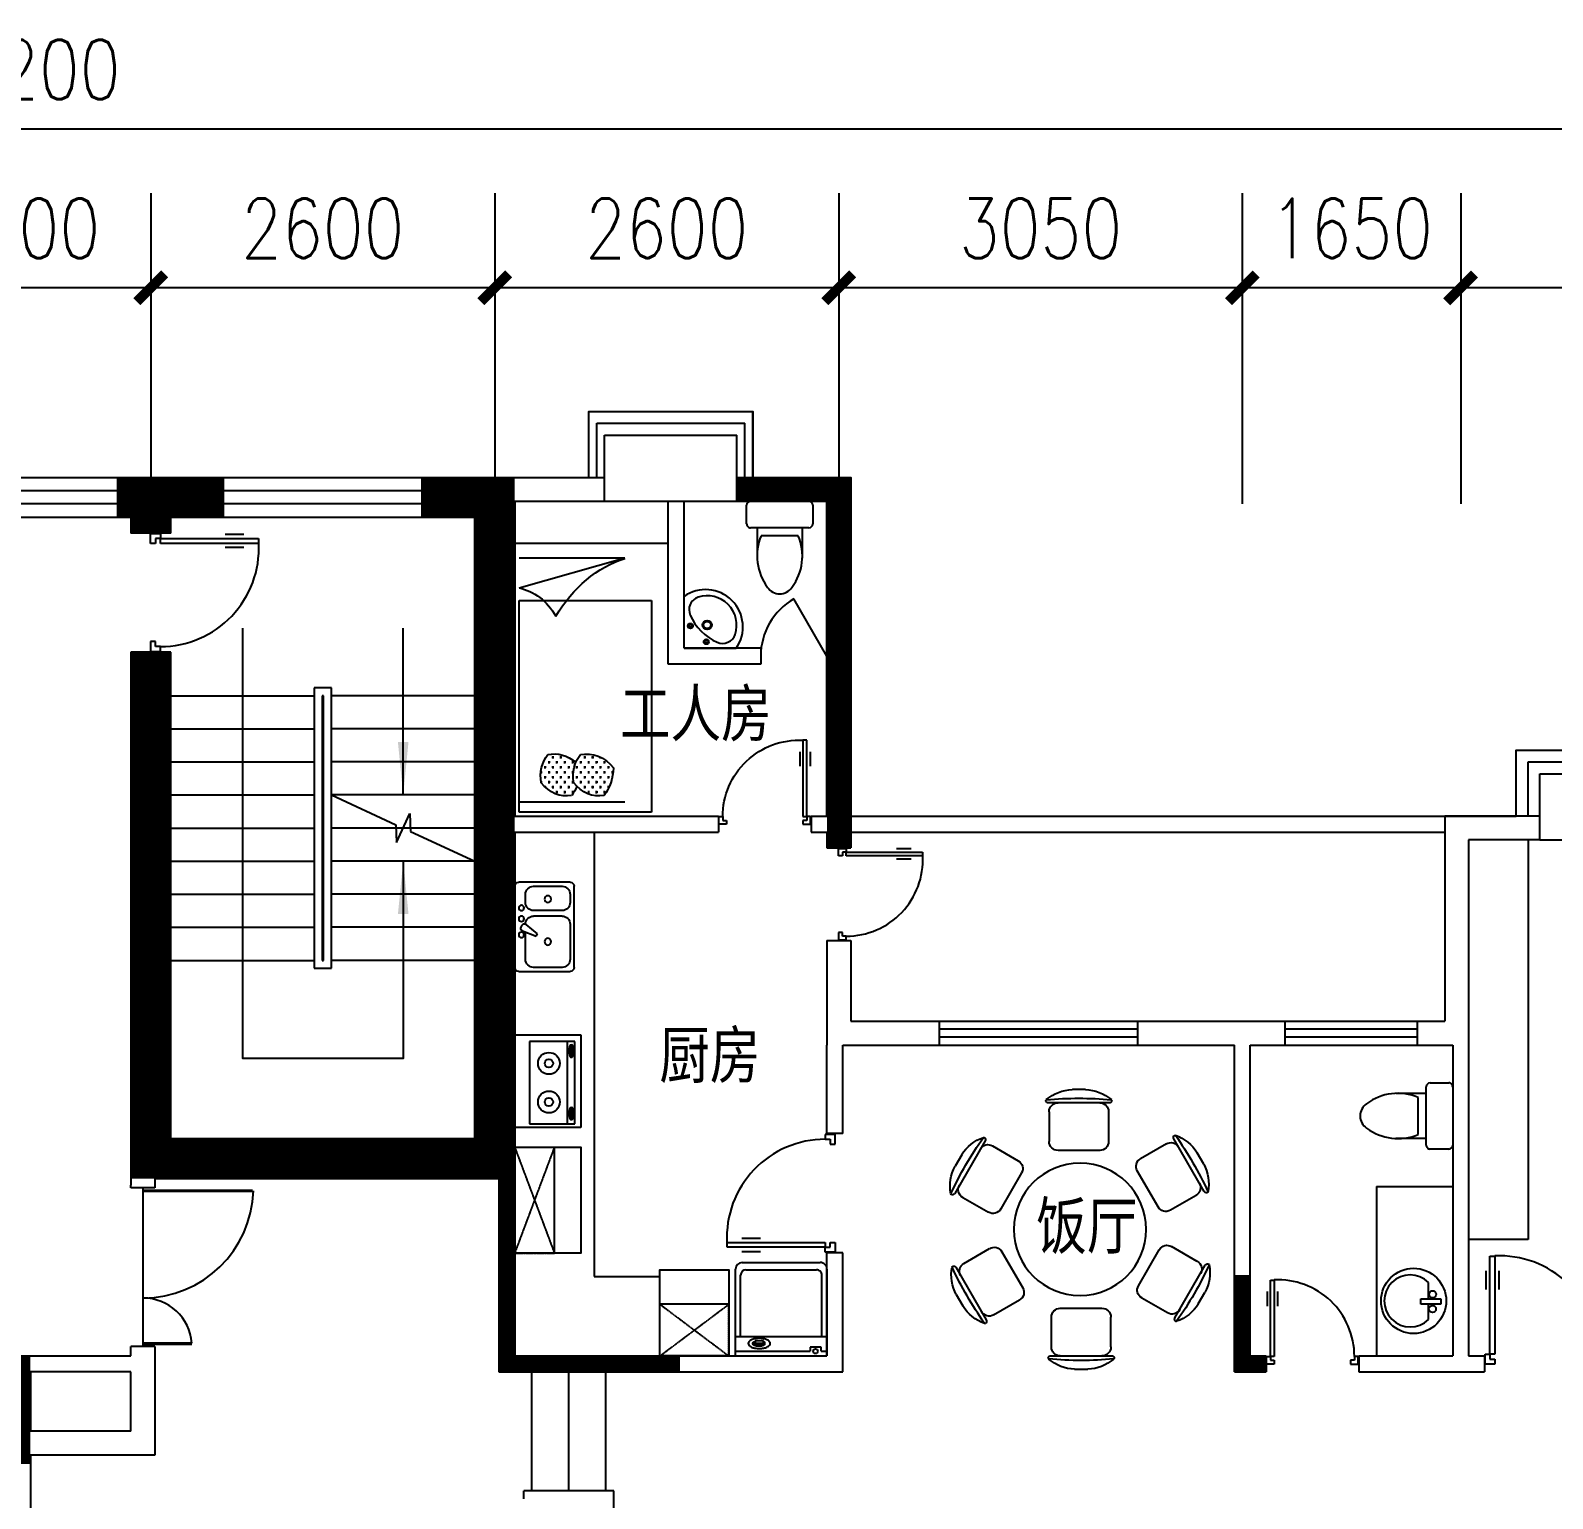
# Model space of a CAD drawing. Header units: millimetres. Extents: x 1287 to 39633, y 645 to 29501.
# Drawn here: x 19957 to 31462, y 17649 to 28747 of the extents above; entities that cross this region are included whole.
import ezdxf
from ezdxf.enums import TextEntityAlignment as Align

# ---------------------------------------------------------------- set-up
doc = ezdxf.new("R2010")
doc.units = ezdxf.units.MM
doc.linetypes.add('DASHED', pattern=[0.75, 0.5, -0.25])
doc.linetypes.add('HIDDEN', pattern=[0.375, 0.25, -0.125])
for name, color, linetype in [('AXIS', 3, 'Continuous'), ('J', 7, 'Continuous'), ('PUB_DIM', 3, 'Continuous'), ('STAIR', 2, 'Continuous'), ('TOILET', 7, 'Continuous'), ('TOTHER', 7, 'Continuous'), ('W', 2, 'Continuous'), ('WALL', 4, 'Continuous'), ('WC', 10, 'Continuous'), ('WINDOW', 5, 'Continuous'), ('WINDOW_TEXT', 7, 'Continuous'), ('ZHU', 1, 'Continuous'), ('轮廓线', 240, 'Continuous')]:
    doc.layers.add(name, color=color, linetype=linetype)
doc.styles.add('_XYF', font='simhei.ttf', dxfattribs={"width": 0.8})
doc.styles.add('DIM_FONT', font='SIMPLEX.shx', dxfattribs={"width": 0.8})
doc.styles.add('SIMPLEX', font='SIMPLEX.SHX')
doc.styles.get("Standard").update_dxf_attribs({"font": 'arial.ttf'})
doc.dimstyles.new('AXIS150', dxfattribs={"dimscale": 1.5, "dimtxt": 300, "dimasz": 1, "dimexe": 250, "dimexo": 300, "dimgap": 150, "dimtad": 1, "dimdec": 0, "dimzin": 0, "dimdsep": 46, "dimtxsty": 'DIM_FONT', "dimblk": '_DIMX', "dimcen": 0, "dimse1": 1, "dimse2": 1, "dimclrt": 7, "dimadec": 0, "dimazin": 0, "dimtfac": 1, "dimtdec": 0, "dimtix": 1, "dimtmove": 2, "dimatfit": 3, "dimldrblk": '_DIMX', "dimfxl": 1, "dimtolj": 1, "dimtzin": 0, "dimarcsym": 0})

# ---------------------------------------------------------------- blocks, each defined once
blk = doc.blocks.new('_DIMX')
at = {"const_width": 50}
blk.add_lwpolyline([(-70, -70), (70, 70)], dxfattribs=at)
blk = doc.blocks.new('*D98')
at = {"layer": 'AXIS', "color": 0, "lineweight": -2, "transparency": 16777216}
blk.add_line((30766, 26801), (29119, 26801), dxfattribs=at)
at = {"layer": 'DEFPOINTS', "color": 0, "transparency": 16777216}
for p in [(29117, 26801), (29117, 25167), (30767, 25167)]:
    blk.add_point(p, dxfattribs=at)
at = {"layer": 'AXIS', "color": 0, "lineweight": -2, "transparency": 16777216, "xscale": 1.5, "yscale": 1.5, "zscale": 1.5, "rotation": 180}
blk.add_blockref('_DIMX', (29117, 26801), dxfattribs=at)
at = {"layer": 'AXIS', "color": 0, "lineweight": -2, "transparency": 16777216, "xscale": 1.5, "yscale": 1.5, "zscale": 1.5}
blk.add_blockref('_DIMX', (30767, 26801), dxfattribs=at)
at = {"layer": 'AXIS', "color": 7, "transparency": 16777216, "insert": (29942, 27251), "char_height": 450, "attachment_point": 5, "style": 'DIM_FONT'}
blk.add_mtext('\\A1;1650', dxfattribs=at)
blk = doc.blocks.new('_WBLK')
for p, q in [((-0.5, 0.5), (0.5, 0.5)), ((0.5, 0.1667), (-0.5, 0.1667)), ((0.5, -0.1667), (-0.5, -0.1667)), ((-0.5, -0.5), (0.5, -0.5))]:
    blk.add_line(p, q)
at = {"layer": 'WINDOW_TEXT', "style": 'SIMPLEX', "flags": 9}
blk.add_attdef('A', text='', height=1, dxfattribs=at).set_placement((0, 1.5), align=Align.MIDDLE)
blk = doc.blocks.new('M_A23MCU')
for p, q in [((-0.454, 0.081), (-0.454, 0.905)), ((-0.454, 0.905), (-0.413, 0.905)), ((-0.413, 0.905), (-0.413, 0.081)), ((-0.489, 0.782), (-0.489, 0.624)), ((-0.378, 0.782), (-0.378, 0.624)), ((-0.495, -0.002), (-0.495, 0.081)), ((-0.495, 0.081), (-0.454, 0.081)), ((-0.413, 0.081), (-0.454, 0.081)), ((-0.454, 0.081), (-0.454, 0.039)), ((-0.454, 0.039), (-0.413, 0.039)), ((-0.413, 0.039), (-0.413, -0.002)), ((0.412, 0.039), (0.412, -0.002)), ((0.453, 0.039), (0.412, 0.039)), ((0.453, 0.081), (0.453, 0.039)), ((0.494, 0.081), (0.453, 0.081)), ((0.494, -0.002), (0.494, 0.081)), ((-0.413, -0.002), (-0.495, -0.002)), ((-0.495, -0.002), (-0.495, -0.002)), ((0.412, -0.002), (0.494, -0.002)), ((0.494, -0.002), (0.494, -0.002))]:
    blk.add_line(p, q)
blk.add_arc((-0.372, 0.082), 0.825, 359.9283, 92.866)
blk = doc.blocks.new('_ARROW')
blk.add_solid([(0, 0), (-1, 0.1), (-1, -0.1)])
blk = doc.blocks.new('*D86')
at = {"layer": 'AXIS', "color": 0, "lineweight": -2, "transparency": 16777216}
blk.add_line((35966, 28001), (3769, 28001), dxfattribs=at)
at = {"layer": 'DEFPOINTS', "color": 0, "transparency": 16777216}
for p in [(3767, 28001), (3767, 25167), (35967, 25167)]:
    blk.add_point(p, dxfattribs=at)
at = {"layer": 'AXIS', "color": 0, "lineweight": -2, "transparency": 16777216, "xscale": 1.5, "yscale": 1.5, "zscale": 1.5}
for p, rotation in [((3767, 28001), 180.0000000004242), ((35967, 28001), 4.242206586013708e-10)]:
    blk.add_blockref('_DIMX', p, dxfattribs=dict(at, rotation=rotation))
at = {"layer": 'AXIS', "color": 7, "transparency": 16777216, "insert": (19867, 28451), "char_height": 450, "attachment_point": 5, "style": 'DIM_FONT'}
blk.add_mtext('\\A1;32200', dxfattribs=at)
blk = doc.blocks.new('*D92')
at = {"layer": 'AXIS', "color": 0, "lineweight": -2, "transparency": 16777216}
blk.add_line((20866, 26801), (18869, 26801), dxfattribs=at)
at = {"layer": 'DEFPOINTS', "color": 0, "transparency": 16777216}
for p in [(18867, 26801), (18867, 25167), (20867, 25167)]:
    blk.add_point(p, dxfattribs=at)
at = {"layer": 'AXIS', "color": 0, "lineweight": -2, "transparency": 16777216, "xscale": 1.5, "yscale": 1.5, "zscale": 1.5, "rotation": 180}
blk.add_blockref('_DIMX', (18867, 26801), dxfattribs=at)
at = {"layer": 'AXIS', "color": 0, "lineweight": -2, "transparency": 16777216, "xscale": 1.5, "yscale": 1.5, "zscale": 1.5}
blk.add_blockref('_DIMX', (20867, 26801), dxfattribs=at)
at = {"layer": 'AXIS', "color": 7, "transparency": 16777216, "insert": (19867, 27251), "char_height": 450, "attachment_point": 5, "style": 'DIM_FONT'}
blk.add_mtext('\\A1;2000', dxfattribs=at)
blk = doc.blocks.new('*D93')
at = {"layer": 'AXIS', "color": 0, "lineweight": -2, "transparency": 16777216}
blk.add_line((23466, 26801), (20869, 26801), dxfattribs=at)
at = {"layer": 'DEFPOINTS', "color": 0, "transparency": 16777216}
for p in [(20867, 26801), (20867, 25167), (23467, 25167)]:
    blk.add_point(p, dxfattribs=at)
at = {"layer": 'AXIS', "color": 0, "lineweight": -2, "transparency": 16777216, "xscale": 1.5, "yscale": 1.5, "zscale": 1.5, "rotation": 180}
blk.add_blockref('_DIMX', (20867, 26801), dxfattribs=at)
at = {"layer": 'AXIS', "color": 0, "lineweight": -2, "transparency": 16777216, "xscale": 1.5, "yscale": 1.5, "zscale": 1.5}
blk.add_blockref('_DIMX', (23467, 26801), dxfattribs=at)
at = {"layer": 'AXIS', "color": 7, "transparency": 16777216, "insert": (22167, 27251), "char_height": 450, "attachment_point": 5, "style": 'DIM_FONT'}
blk.add_mtext('\\A1;2600', dxfattribs=at)
blk = doc.blocks.new('*D94')
at = {"layer": 'AXIS', "color": 0, "lineweight": -2, "transparency": 16777216}
blk.add_line((26066, 26801), (23469, 26801), dxfattribs=at)
at = {"layer": 'DEFPOINTS', "color": 0, "transparency": 16777216}
for p in [(23467, 26801), (23467, 25167), (26067, 25167)]:
    blk.add_point(p, dxfattribs=at)
at = {"layer": 'AXIS', "color": 0, "lineweight": -2, "transparency": 16777216, "xscale": 1.5, "yscale": 1.5, "zscale": 1.5, "rotation": 180}
blk.add_blockref('_DIMX', (23467, 26801), dxfattribs=at)
at = {"layer": 'AXIS', "color": 0, "lineweight": -2, "transparency": 16777216, "xscale": 1.5, "yscale": 1.5, "zscale": 1.5}
blk.add_blockref('_DIMX', (26067, 26801), dxfattribs=at)
at = {"layer": 'AXIS', "color": 7, "transparency": 16777216, "insert": (24767, 27251), "char_height": 450, "attachment_point": 5, "style": 'DIM_FONT'}
blk.add_mtext('\\A1;2600', dxfattribs=at)
blk = doc.blocks.new('*D95')
at = {"layer": 'AXIS', "color": 0, "lineweight": -2, "transparency": 16777216}
blk.add_line((29116, 26801), (26069, 26801), dxfattribs=at)
at = {"layer": 'DEFPOINTS', "color": 0, "transparency": 16777216}
for p in [(26067, 26801), (26067, 25167), (29117, 25167)]:
    blk.add_point(p, dxfattribs=at)
at = {"layer": 'AXIS', "color": 0, "lineweight": -2, "transparency": 16777216, "xscale": 1.5, "yscale": 1.5, "zscale": 1.5, "rotation": 180}
blk.add_blockref('_DIMX', (26067, 26801), dxfattribs=at)
at = {"layer": 'AXIS', "color": 0, "lineweight": -2, "transparency": 16777216, "xscale": 1.5, "yscale": 1.5, "zscale": 1.5}
blk.add_blockref('_DIMX', (29117, 26801), dxfattribs=at)
at = {"layer": 'AXIS', "color": 7, "transparency": 16777216, "insert": (27592, 27251), "char_height": 450, "attachment_point": 5, "style": 'DIM_FONT'}
blk.add_mtext('\\A1;3050', dxfattribs=at)
blk = doc.blocks.new('*D96')
at = {"layer": 'AXIS', "color": 0, "lineweight": -2, "transparency": 16777216}
blk.add_line((33466, 26801), (30769, 26801), dxfattribs=at)
at = {"layer": 'DEFPOINTS', "color": 0, "transparency": 16777216}
for p in [(30767, 26801), (30767, 25167), (33467, 25167)]:
    blk.add_point(p, dxfattribs=at)
at = {"layer": 'AXIS', "color": 0, "lineweight": -2, "transparency": 16777216, "xscale": 1.5, "yscale": 1.5, "zscale": 1.5, "rotation": 180}
blk.add_blockref('_DIMX', (30767, 26801), dxfattribs=at)
at = {"layer": 'AXIS', "color": 0, "lineweight": -2, "transparency": 16777216, "xscale": 1.5, "yscale": 1.5, "zscale": 1.5}
blk.add_blockref('_DIMX', (33467, 26801), dxfattribs=at)
at = {"layer": 'AXIS', "color": 7, "transparency": 16777216, "insert": (32117, 27251), "char_height": 450, "attachment_point": 5, "style": 'DIM_FONT'}
blk.add_mtext('\\A1;2700', dxfattribs=at)
blk = doc.blocks.new('M_C28YOJ')
for p, q in [((-41, 1056), (58, 1056)), ((-221, 956), (239, 956)), ((-216, 889), (-216, 664)), ((234, 889), (234, 664)), ((-939, 287), (-709, 685)), ((-935, 493), (-885, 579)), ((-653, 647), (-458, 534)), ((-149, 596), (166, 596)), ((661, 631), (467, 519)), ((717, 669), (947, 271)), ((894, 563), (944, 477)), ((-591, 169), (-433, 442)), ((442, 427), (599, 154)), ((-878, 257), (-683, 145)), ((886, 242), (692, 129)), ((-886, -242), (-692, -129)), ((-442, -427), (-599, -154)), ((591, -169), (433, -442)), ((878, -257), (683, -145)), ((-717, -669), (-947, -271)), ((939, -287), (709, -685)), ((-894, -563), (-944, -477)), ((-661, -631), (-467, -519)), ((653, -647), (458, -534)), ((935, -493), (885, -579)), ((-234, -889), (-234, -664)), ((149, -596), (-166, -596)), ((216, -889), (216, -664)), ((221, -956), (-239, -956)), ((41, -1056), (-58, -1056))]:
    blk.add_line(p, q)
blk.add_circle((0, 0), 500)
for centre, radius, start, end in [((-31, 741), 316, 91.7651, 130.7265), ((49, 741), 316, 49.2735, 88.2349), ((-230, 972), 10, 130.7265, 202.67), ((-221, 976), 20, 202.67, 270), ((9, -1722), 2713, 84.8023, 95.1977), ((-149, 889), 67.5, 90, 180), ((166, 889), 67.5, 0, 90), ((239, 976), 20, 270, 337.33), ((248, 972), 10, 337.33, 49.2735), ((1496, -853), 2713, 144.8023, 155.1977), ((-617, 413), 316, 109.2735, 148.2349), ((-718, 701), 10, 37.33, 109.2735), ((-726, 695), 20, 330, 37.33), ((735, 679), 20, 142.67, 210), ((727, 686), 10, 70.7265, 142.67), ((626, 397), 316, 31.7651, 70.7265), ((-1487, -869), 2713, 24.8023, 35.1977), ((-686, 588), 67.5, 60, 150), ((-149, 664), 67.5, 180, 270), ((166, 664), 67.5, 270, 0), ((695, 573), 67.5, 30, 120), ((-657, 344), 316, 151.7651, 190.7265), ((-491, 476), 67.5, 330, 60), ((500, 460), 67.5, 120, 210), ((666, 328), 316, 349.2735, 28.2349), ((-844, 316), 67.5, 150, 240), ((-957, 287), 10, 190.7265, 262.67), ((-956, 297), 20, 262.67, 330), ((853, 300), 67.5, 300, 30), ((965, 281), 20, 210, 277.33), ((966, 271), 10, 277.33, 349.2735), ((-649, 203), 67.5, 240, 330), ((658, 188), 67.5, 210, 300), ((-658, -188), 67.5, 30, 120), ((649, -203), 67.5, 60, 150), ((-666, -328), 316, 169.2735, 208.2349), ((-966, -271), 10, 97.33, 169.2735), ((1487, 869), 2713, 204.8023, 215.1977), ((-965, -281), 20, 30, 97.33), ((-853, -300), 67.5, 120, 210), ((-1496, 853), 2713, 324.8023, 335.1977), ((844, -316), 67.5, 330, 60), ((657, -344), 316, 331.7651, 10.7265), ((956, -297), 20, 82.67, 150), ((957, -287), 10, 10.7265, 82.67), ((-500, -460), 67.5, 300, 30), ((491, -476), 67.5, 150, 240), ((-626, -397), 316, 211.7651, 250.7265), ((-695, -573), 67.5, 210, 300), ((-735, -679), 20, 322.67, 30), ((-166, -664), 67.5, 90, 180), ((149, -664), 67.5, 0, 90), ((686, -588), 67.5, 240, 330), ((726, -695), 20, 150, 217.33), ((617, -413), 316, 289.2735, 328.2349), ((-727, -686), 10, 250.7265, 322.67), ((718, -701), 10, 217.33, 289.2735), ((-166, -889), 67.5, 180, 270), ((149, -889), 67.5, 270, 0), ((-248, -972), 10, 157.33, 229.2735), ((-239, -976), 20, 90, 157.33), ((-9, 1722), 2713, 264.8023, 275.1977), ((-49, -741), 316, 229.2735, 268.2349), ((31, -741), 316, 271.7651, 310.7265), ((221, -976), 20, 22.67, 90), ((230, -972), 10, 310.7265, 22.67)]:
    blk.add_arc(centre, radius, start, end)
at = {"width": 0.8, "flags": 9}
for tag in ['XSIZE', 'YSIZE']:
    blk.add_attdef(tag, (0, 0), '', height=0.5, dxfattribs=at)
blk = doc.blocks.new('M_E24TTP')
at = {"layer": 'TOILET', "color": 7}
for p, q in [((-170, 200), (-170, 430)), ((170, 200), (170, 430)), ((-140, 260), (140, 260)), ((-250, 30), (-250, 170)), ((-220, 200), (220, 200)), ((250, 170), (250, 30)), ((220, 0), (-220, 0))]:
    blk.add_line(p, q, dxfattribs=at)
for centre, radius, start, end in [((0, 590), 110, 33.4509, 146.5491), ((227, 413), 398, 143.3619, 202.5495), ((-227, 413), 398, 337.4505, 36.6381), ((-220, 170), 30, 90, 180), ((220, 170), 30, 0, 90), ((-220, 30), 30, 180, 270), ((220, 30), 30, 270, 0)]:
    blk.add_arc(centre, radius, start, end, dxfattribs=at)
at = {"style": 'DIM_FONT', "width": 0.8, "flags": 9}
for tag in ['XSIZE', 'YSIZE']:
    blk.add_attdef(tag, (0, 0), '', height=0.5, dxfattribs=at)
blk = doc.blocks.new('*X18')
at = {"color": 0}
for p, q in [((284933, 2325), (284944, 2325)), ((284934, 2316), (284934, 2326)), ((285000, 2325), (285019, 2325)), ((285009, 2316), (285009, 2334)), ((285075, 2325), (285094, 2325)), ((285084, 2316), (285084, 2334)), ((285234, 2316), (285234, 2323)), ((285240, 2325), (285244, 2325)), ((285300, 2325), (285319, 2325)), ((285309, 2316), (285309, 2334)), ((285375, 2325), (285394, 2325)), ((285384, 2316), (285384, 2334)), ((285450, 2325), (285452, 2325)), ((285459, 2316), (285459, 2316)), ((284817, 2212), (284831, 2212)), ((284822, 2203), (284822, 2222)), ((284850, 2250), (284869, 2250)), ((284859, 2241), (284859, 2259)), ((284888, 2288), (284906, 2288)), ((284888, 2212), (284906, 2212)), ((284897, 2278), (284897, 2297)), ((284897, 2203), (284897, 2222)), ((284925, 2250), (284944, 2250)), ((284934, 2241), (284934, 2259)), ((284962, 2288), (284981, 2288)), ((284962, 2212), (284981, 2212)), ((284972, 2278), (284972, 2297)), ((284972, 2203), (284972, 2222)), ((285000, 2250), (285019, 2250)), ((285009, 2241), (285009, 2259)), ((285038, 2288), (285056, 2288)), ((285038, 2212), (285056, 2212)), ((285047, 2278), (285047, 2297)), ((285047, 2203), (285047, 2222)), ((285075, 2250), (285094, 2250)), ((285084, 2241), (285084, 2259)), ((285112, 2288), (285131, 2288)), ((285112, 2212), (285131, 2212)), ((285122, 2278), (285122, 2297)), ((285122, 2203), (285122, 2222)), ((285150, 2250), (285169, 2250)), ((285159, 2241), (285159, 2259)), ((285188, 2288), (285206, 2288)), ((285188, 2212), (285206, 2212)), ((285197, 2278), (285197, 2297)), ((285197, 2203), (285197, 2222)), ((285225, 2250), (285244, 2250)), ((285234, 2241), (285234, 2259)), ((285262, 2288), (285281, 2288)), ((285262, 2212), (285281, 2212)), ((285272, 2278), (285272, 2297)), ((285272, 2203), (285272, 2222)), ((285300, 2250), (285319, 2250)), ((285309, 2241), (285309, 2259)), ((285338, 2288), (285356, 2288)), ((285338, 2212), (285356, 2212)), ((285347, 2278), (285347, 2297)), ((285347, 2203), (285347, 2222)), ((285375, 2250), (285394, 2250)), ((285384, 2241), (285384, 2259)), ((285412, 2288), (285431, 2288)), ((285412, 2212), (285431, 2212)), ((285422, 2278), (285422, 2297)), ((285422, 2203), (285422, 2222)), ((285450, 2250), (285469, 2250)), ((285459, 2241), (285459, 2259)), ((285488, 2212), (285500, 2212)), ((285497, 2203), (285497, 2222)), ((284850, 2175), (284869, 2175)), ((284856, 2100), (284869, 2100)), ((284859, 2166), (284859, 2184)), ((284859, 2094), (284859, 2109)), ((284888, 2138), (284906, 2138)), ((284897, 2128), (284897, 2147)), ((284897, 2053), (284897, 2072)), ((284925, 2175), (284944, 2175)), ((284925, 2100), (284944, 2100)), ((284934, 2166), (284934, 2184)), ((284934, 2091), (284934, 2109)), ((284962, 2138), (284981, 2138)), ((284972, 2128), (284972, 2147)), ((284972, 2053), (284972, 2072)), ((285000, 2175), (285019, 2175)), ((285000, 2100), (285019, 2100)), ((285009, 2166), (285009, 2184)), ((285009, 2091), (285009, 2109)), ((285038, 2138), (285056, 2138)), ((285047, 2128), (285047, 2147)), ((285047, 2053), (285047, 2072)), ((285075, 2175), (285094, 2175)), ((285075, 2100), (285094, 2100)), ((285084, 2166), (285084, 2184)), ((285084, 2091), (285084, 2109)), ((285112, 2138), (285131, 2138)), ((285122, 2128), (285122, 2147)), ((285150, 2175), (285169, 2175)), ((285150, 2100), (285151, 2100)), ((285159, 2166), (285159, 2184)), ((285159, 2106), (285159, 2109)), ((285163, 2100), (285169, 2100)), ((285188, 2138), (285206, 2138)), ((285197, 2128), (285197, 2147)), ((285197, 2053), (285197, 2072)), ((285225, 2175), (285244, 2175)), ((285225, 2100), (285244, 2100)), ((285234, 2166), (285234, 2184)), ((285234, 2091), (285234, 2109)), ((285262, 2138), (285281, 2138)), ((285272, 2128), (285272, 2147)), ((285272, 2053), (285272, 2072)), ((285300, 2175), (285319, 2175)), ((285300, 2100), (285319, 2100)), ((285309, 2166), (285309, 2184)), ((285309, 2091), (285309, 2109)), ((285338, 2138), (285356, 2138)), ((285347, 2128), (285347, 2147)), ((285347, 2053), (285347, 2072)), ((285375, 2175), (285394, 2175)), ((285375, 2100), (285394, 2100)), ((285384, 2166), (285384, 2184)), ((285384, 2091), (285384, 2109)), ((285412, 2138), (285431, 2138)), ((285422, 2128), (285422, 2147)), ((285450, 2175), (285469, 2175)), ((285450, 2100), (285458, 2100)), ((285459, 2166), (285459, 2184)), ((285459, 2101), (285459, 2109)), ((285488, 2138), (285497, 2138)), ((285497, 2138), (285497, 2147)), ((284888, 2062), (284906, 2062)), ((284962, 2062), (284981, 2062)), ((285038, 2062), (285056, 2062)), ((285188, 2062), (285206, 2062)), ((285262, 2062), (285281, 2062)), ((285338, 2062), (285356, 2062))]:
    blk.add_line(p, q, dxfattribs=at)
blk = doc.blocks.new('RECTANG')
for p, q in [((1, 1), (0, 1)), ((0, 1), (0, 0)), ((1, 0), (1, 1)), ((0, 0), (1, 0))]:
    blk.add_line(p, q)
blk = doc.blocks.new('_C1LMW')
for p, q in [((-1000, -80), (0, -305)), ((-1000, -80), (0, -80)), ((0, -1920), (-1000, -1920))]:
    blk.add_line(p, q)
for centre, radius, start, end in [((-1289, -1215), 1171, 36.5169, 75.7062), ((81, -828), 530, 98.7955, 144.0982), ((-348, -518), 4.547473508864641e-13, 270, 343.0338), ((-639, -1913), 354, 80.3657, 135.5224), ((-733, -1725), 222, 346.7256, 46.496), ((-332, -1913), 354, 80.3657, 124.9896), ((-426, -1725), 222, 346.7256, 46.496), ((-566, -1649), 326, 182.7966, 223.2149), ((-752, -1548), 328, 260.9132, 315.9541)]:
    blk.add_arc(centre, radius, start, end)
at = {"layer": 'J'}
for centre, radius, start, end in [((-260, -1649), 326, 208.3278, 223.2149), ((-445, -1548), 328, 260.9132, 315.9541)]:
    blk.add_arc(centre, radius, start, end, dxfattribs=at)
at = {"xscale": 1999.996, "yscale": 999.998, "zscale": 1999.996, "rotation": 90}
blk.add_blockref('RECTANG', (0, -2000), dxfattribs=at)
blk.add_blockref('*X18', (-285705, -3910))
at = {"style": 'DIM_FONT', "width": 0.8, "flags": 9}
for tag in ['XSIZE', 'YSIZE']:
    blk.add_attdef(tag, (0, 0), '', height=0.5, dxfattribs=at)
blk = doc.blocks.new('M_E22')
at = {"layer": 'TOTHER', "linetype": 'HIDDEN'}
blk.add_line((-400, 0), (-400, -300), dxfattribs=at)
at = {"layer": 'TOTHER', "linetype": 'DASHED'}
for p, q in [((400, -300), (-400, 0)), ((400, 0), (-400, -300)), ((-400, -300), (400, -300))]:
    blk.add_line(p, q, dxfattribs=at)
at = {"layer": 'TOTHER', "linetype": 'Continuous'}
blk.add_lwpolyline([(-400, 0), (400, 0), (400, -500), (-400, -500)], close=True, dxfattribs=at)
at = {"width": 0.8, "flags": 9}
for tag in ['XSIZE', 'YSIZE']:
    blk.add_attdef(tag, (0, 0), '', height=0.5, dxfattribs=at)
blk = doc.blocks.new('M_E19')
for p, q in [((-323, -113), (-323, -456)), ((299, -113), (-323, -113)), ((299, -456), (299, -113)), ((-323, -400), (299, -400)), ((-323, -456), (299, -456)), ((-291, -422), (-291, -434)), ((-216, -432), (-280, -432)), ((-280, -432), (-280, -448)), ((-280, -448), (-216, -448)), ((-216, -448), (-216, -432)), ((-199, -423), (-199, -434)), ((182, -422), (182, -434)), ((193, -432), (193, -448)), ((257, -432), (193, -432)), ((193, -448), (257, -448)), ((257, -448), (257, -432)), ((274, -423), (274, -434))]:
    blk.add_line(p, q)
for points in [[(-199, -423, 0.259034), (-201, -420, 0.076276), (-213, -415, 0.036515), (-226, -412, 0.026615), (-245, -411, 0.026615), (-264, -412, 0.036515), (-277, -415, 0.076276), (-289, -420, 0.259034), (-291, -423, 0.078462), (-291, -424, 0.056762)], [(-199, -434, 0.259034), (-201, -430, 0.076276), (-213, -425, 0.036515), (-226, -423, 0.026615), (-245, -422, 0.026615), (-264, -423, 0.036515), (-277, -425, 0.076276), (-289, -430, 0.259034), (-291, -434, 0.259034), (-289, -437, 0.056762), (-280, -441, 0.036515)], [(-216, -443, 0.008736), (-213, -442, 0.076276), (-201, -437, 0.259034), (-199, -434, 0.259034)], [(274, -423, 0.259034), (272, -420, 0.076276), (260, -415, 0.036515), (247, -412, 0.026615), (228, -411, 0.026615), (209, -412, 0.036515), (196, -415, 0.076276), (184, -420, 0.259034), (182, -423, 0.078462), (182, -424, 0.056762)], [(274, -434, 0.259034), (272, -430, 0.076276), (260, -425, 0.036515), (247, -423, 0.026615), (228, -422, 0.026615), (209, -423, 0.036515), (196, -425, 0.076276), (184, -430, 0.259034), (182, -434, 0.259034), (184, -437, 0.056762), (193, -441, 0.036515)], [(257, -443, 0.008736), (260, -442, 0.076276), (272, -437, 0.259034), (274, -434, 0.259034)]]:
    blk.add_lwpolyline(points, format="xyb")
at = {"layer": 'TOTHER', "linetype": 'Continuous'}
for p, q in [((-350, 0), (350, 0)), ((-350, -500), (-350, 0)), ((350, 0), (350, -500)), ((350, -500), (-350, -500))]:
    blk.add_line(p, q, dxfattribs=at)
for centre, radius in [((-158, -259), 82.5), ((-158, -259), 31.6), ((134, -259), 82.5), ((134, -259), 31.6)]:
    blk.add_circle(centre, radius, dxfattribs=at)
at = {"width": 0.8, "flags": 9}
for tag in ['XSIZE', 'YSIZE']:
    blk.add_attdef(tag, (0, 0), '', height=0.5, dxfattribs=at)
blk = doc.blocks.new('M_E18')
at = {"layer": 'TOTHER', "linetype": 'DASHED'}
for p, q in [((200, -300), (-200, 0)), ((200, 0), (-200, -300)), ((-200, -300), (200, -300))]:
    blk.add_line(p, q, dxfattribs=at)
at = {"layer": 'TOTHER', "linetype": 'HIDDEN'}
blk.add_line((-200, 0), (-200, -300), dxfattribs=at)
at = {"layer": 'TOTHER', "linetype": 'Continuous'}
blk.add_lwpolyline([(-200, 0), (200, 0), (200, -500), (-200, -500)], close=True, dxfattribs=at)
at = {"width": 0.8, "flags": 9}
for tag in ['XSIZE', 'YSIZE']:
    blk.add_attdef(tag, (0, 0), '', height=0.5, dxfattribs=at)
blk = doc.blocks.new('M_E20')
for p, q in [((345, 0), (-345, 0)), ((-302, -36), (-345, -36)), ((-302, -35), (-302, -66)), ((-302, -66), (-219, -66)), ((-219, -66), (-219, -35)), ((345, -36), (-219, -36)), ((123, -87), (123, -99)), ((133, -96), (133, -113)), ((198, -96), (133, -96)), ((133, -113), (198, -113)), ((198, -113), (198, -96)), ((215, -88), (215, -99)), ((-307, -144), (-307, -611)), ((307, -144), (307, -611)), ((267, -651), (-267, -651))]:
    blk.add_line(p, q)
blk.add_lwpolyline([(83, -94, 0.185158), (88, -107, 0.102042), (108, -122, 0.060862), (133, -130, 0.047173), (166, -133, 0.047173), (200, -130, 0.060862), (225, -122, 0.102042), (245, -107, 0.185158), (250, -94, 0.185158), (245, -82, 0.102042), (225, -67, 0.060862), (200, -59, 0.047173), (166, -56, 0.047173), (133, -59, 0.060862), (108, -67, 0.102042), (88, -82, 0.185158)], format="xyb", close=True)
for points in [[(215, -88, 0.259034), (213, -85, 0.076276), (201, -80, 0.036515), (188, -77, 0.026615), (169, -76, 0.026615), (150, -77, 0.036515), (137, -80, 0.076276), (125, -85, 0.259034), (123, -88, 0.078462), (123, -89, 0.056762)], [(215, -99, 0.259034), (213, -95, 0.076276), (201, -90, 0.036515), (188, -88, 0.026615), (169, -87, 0.026615), (150, -88, 0.036515), (137, -90, 0.076276), (125, -95, 0.259034), (123, -99, 0.259034), (125, -102, 0.056762), (133, -106, 0.036515)], [(198, -108, 0.008736), (201, -107, 0.076276), (213, -102, 0.259034), (215, -99, 0.259034)]]:
    blk.add_lwpolyline(points, format="xyb")
blk.add_circle((-259, -35), 17.5)
for centre, start, end in [((-267, -611), 180, 270), ((267, -611), 270, 0)]:
    blk.add_arc(centre, 40, start, end)
at = {"layer": 'TOTHER', "linetype": 'Continuous'}
for p, q in [((-345, -656), (-345, 0)), ((345, 0), (345, -656)), ((-345, -145), (345, -145)), ((295, -706), (-295, -706))]:
    blk.add_line(p, q, dxfattribs=at)
for centre, start, end in [((-295, -656), 180, 270), ((295, -656), 270, 0)]:
    blk.add_arc(centre, 50, start, end, dxfattribs=at)
at = {"width": 0.8, "flags": 9}
for tag in ['XSIZE', 'YSIZE']:
    blk.add_attdef(tag, (0, 0), '', height=0.5, dxfattribs=at)
blk = doc.blocks.new('M_E25ESP')
at = {"color": 0, "linetype": 'ByBlock'}
for p, q in [((0, -307), (0, 307)), ((31, 338), (419, 338)), ((82, 245), (82, 40)), ((358, 307), (143, 307)), ((419, -20), (419, 245)), ((450, 307), (450, -307)), ((48, 2), (57, -12)), ((59, 31), (163, 70)), ((173, 53), (87, -18)), ((163, 70), (173, 53)), ((143, -82), (358, -82)), ((82, -184), (82, -245)), ((358, -123), (143, -123)), ((419, -245), (419, -184)), ((419, -338), (31, -338)), ((143, -307), (358, -307))]:
    blk.add_line(p, q, dxfattribs=at)
for centre, radius in [((251, 112), 25.6), ((51, 61), 20.5), ((51, -61), 20.5), ((51, -143), 20.5), ((251, -210), 25.6)]:
    blk.add_circle(centre, radius, dxfattribs=at)
for centre, radius, start, end in [((31, 307), 30.7, 90, 180), ((143, 245), 61.4, 90, 180), ((358, 245), 61.4, 0, 90), ((419, 307), 30.7, 0, 90), ((66, 12), 20.5, 110.5377, 210), ((74, -2), 20.5, 210, 309.4623), ((143, -20), 61.4, 180, 270), ((358, -20), 61.4, 270, 0), ((143, -184), 61.4, 90, 180), ((358, -184), 61.4, 0, 90), ((31, -307), 30.7, 180, 270), ((143, -245), 61.4, 180, 270), ((358, -245), 61.4, 270, 0), ((419, -307), 30.7, 270, 0)]:
    blk.add_arc(centre, radius, start, end, dxfattribs=at)
at = {"style": 'DIM_FONT', "width": 0.8, "flags": 9}
for tag in ['XSIZE', 'YSIZE']:
    blk.add_attdef(tag, (0, 0), '', height=0.5, dxfattribs=at)
blk = doc.blocks.new('M_A17ORW')
at = {"const_width": 0.02}
for points in [[(-0.481, -0.0014), (-0.481, -0.3084)], [(0.481, 0.0014), (0.481, -0.6906)]]:
    blk.add_lwpolyline(points, dxfattribs=at)
for centre, radius, start, end in [((-0.5008, -0.0026), 0.3067, 274.24917, 0.21013), ((0.5046, 0.0019), 0.6987, 180.27623, 268.06031)]:
    blk.add_arc(centre, radius, start, end)
blk = doc.blocks.new('M_B0OPK')
for p, q in [((-0.5, 0.5), (0.5, 0.5)), ((0.5, 0.1667), (-0.5, 0.1667)), ((0.5, -0.1667), (-0.5, -0.1667)), ((-0.5, -0.5), (0.5, -0.5))]:
    blk.add_line(p, q)
blk = doc.blocks.new('_B0MWI')
for p, q in [((-0.62, 3.2778), (0.62, 3.2778)), ((-0.62, 0.5), (-0.62, 3.2778)), ((0.62, 0.5), (0.62, 3.2778)), ((-0.56, 2.7778), (0.56, 2.7778)), ((-0.56, 0.5), (-0.56, 2.7778)), ((0.56, 0.5), (0.56, 2.7778)), ((-0.5, 2.2778), (0.5, 2.2778)), ((-0.5, 0.5), (-0.5, 2.2778)), ((0.5, 0.5), (0.5, 2.2778)), ((-0.5, -0.5), (0.5, -0.5))]:
    blk.add_line(p, q)
blk = doc.blocks.new('M_A6')
blk.add_line((0.5, 0), (0.5, 0))
blk = doc.blocks.new('M_E12')
at = {"color": 7}
for q in [(0, -393), (392, 0)]:
    blk.add_line((0, 0), q, dxfattribs=at)
for centre, radius in [((168, -48), 19), ((168, -48), 10), ((48, -168), 19), ((48, -168), 10), ((175, -175), 34.6), ((175, -175), 26.5)]:
    blk.add_circle(centre, radius, dxfattribs=at)
for centre, radius, start, end in [((161, -163), 282, 235.0241, 35.2347), ((418, -420), 410, 114.3843, 155.6157), ((174, -176), 222, 251.5651, 18.4349), ((290, -138), 100, 18.4349, 114.3843), ((136, -292), 100, 155.6157, 251.5651)]:
    blk.add_arc(centre, radius, start, end, dxfattribs=at)
at = {"width": 0.8, "flags": 9}
for tag in ['XSIZE', 'YSIZE']:
    blk.add_attdef(tag, (0, 0), '', height=0.5, dxfattribs=at)
blk = doc.blocks.new('_DBLK')
blk.add_line((-0.5, 0), (0, -0.866))
blk.add_arc((-0.5, 0), 1, 300, 0)
at = {"style": 'SIMPLEX', "flags": 9}
blk.add_attdef('A', text='', height=1, dxfattribs=at).set_placement((0, 1.5), align=Align.MIDDLE)

msp = doc.modelspace()

# ---------------------------------------------------------------- linework, layer by layer
at = {"layer": 'AXIS'}
for p, q in [((20867.2, 27516.1), (20867.2, 25167.3)), ((23467.2, 27516.1), (23467.2, 25167.3)), ((26067.2, 27516.1), (26067.2, 25167.3)), ((29115.7, 27516.1), (29115.7, 25167.3)), ((30768.7, 27516.1), (30768.7, 25167.3))]:
    msp.add_line(p, q, dxfattribs=at)
at = {"layer": 'J'}
for p, q in [((23617.2, 24871.2), (24777.2, 24871.2)), ((31277.2, 22627.3), (31277.2, 19606.3)), ((31277.2, 19606.3), (30827.2, 19606.3))]:
    msp.add_line(p, q, dxfattribs=at)
at = {"layer": 'PUB_DIM'}
for points in [[(22774.7, 22467.3), (22774.7, 20976.2), (21561.6, 20976.2), (21561.6, 24229.1)], [(22774.7, 22967.3), (22774.7, 24229.1)]]:
    msp.add_lwpolyline(points, dxfattribs=at)
at = {"layer": 'STAIR'}
for p, q in [((21017.2, 23717.3), (22102.2, 23717.3)), ((22232.2, 23777.3), (22102.2, 23777.3)), ((22102.2, 23777.3), (22102.2, 21657.3)), ((22172.2, 23717.3), (22162.2, 23717.3)), ((22162.2, 23717.3), (22162.2, 21717.3)), ((22172.2, 21717.3), (22172.2, 23717.3)), ((22232.2, 21657.3), (22232.2, 23777.3)), ((23317.2, 23717.3), (22232.2, 23717.3)), ((21017.2, 23467.3), (22102.2, 23467.3)), ((23317.2, 23467.3), (22232.2, 23467.3)), ((21017.2, 23217.3), (22102.2, 23217.3)), ((23317.2, 23217.3), (22232.2, 23217.3)), ((21017.2, 22967.3), (22102.2, 22967.3)), ((22232.2, 22967.3), (22720.2, 22742.4)), ((23317.2, 22967.3), (22232.2, 22967.3)), ((22724.4, 22608.3), (22824.9, 22826.3)), ((22824.9, 22826.3), (22829.2, 22692.2)), ((21017.2, 22717.3), (22102.2, 22717.3)), ((23317.2, 22717.3), (22232.2, 22717.3)), ((22720.2, 22742.4), (22724.4, 22608.3)), ((22829.2, 22692.2), (23317.2, 22467.3)), ((21017.2, 22467.3), (22102.2, 22467.3)), ((23317.2, 22467.3), (22232.2, 22467.3)), ((21017.2, 22217.3), (22102.2, 22217.3)), ((23317.2, 22217.3), (22232.2, 22217.3)), ((21017.2, 21967.3), (22102.2, 21967.3)), ((23317.2, 21967.3), (22232.2, 21967.3)), ((21017.2, 21717.3), (22102.2, 21717.3)), ((22102.2, 21657.3), (22232.2, 21657.3)), ((22162.2, 21717.3), (22172.2, 21717.3)), ((23317.2, 21717.3), (22232.2, 21717.3)), ((23747.2, 17707.3), (23747.2, 18607.3)), ((24027.2, 17707.3), (24027.2, 18607.3)), ((24307.2, 17707.3), (24307.2, 18607.3)), ((24367.2, 17707.3), (23687.2, 17707.3)), ((23687.2, 17647.3), (23687.2, 17707.3)), ((24367.2, 14827.3), (24367.2, 17707.3))]:
    msp.add_line(p, q, dxfattribs=at)
at = {"layer": 'W'}
for p, q in [((26157.2, 22807.3), (30647.2, 22807.3)), ((26157.2, 22687.3), (30647.2, 22687.3))]:
    msp.add_line(p, q, dxfattribs=at)
at = {"layer": 'WALL'}
for p, q in [((20617.2, 25067.3), (20617.2, 25367.3)), ((20617.2, 25367.3), (21417.2, 25367.3)), ((21417.2, 25067.3), (21417.2, 25367.3)), ((22917.2, 25067.3), (22917.2, 25367.3)), ((22917.2, 25367.3), (24297.2, 25367.3)), ((24297.2, 25187.3), (24297.2, 25367.3)), ((25297.2, 25187.3), (25297.2, 25367.3)), ((25297.2, 25367.3), (26157.2, 25367.3)), ((26157.2, 22807.3), (26157.2, 25367.3)), ((23617.2, 25187.3), (24297.2, 25187.3)), ((23617.2, 25187.3), (23617.2, 22807.3)), ((24777.2, 25187.3), (24897.2, 25187.3)), ((24777.2, 23957.3), (24777.2, 25187.3)), ((24897.2, 24077.3), (24897.2, 25187.3)), ((25297.2, 25187.3), (25977.2, 25187.3)), ((25977.2, 22807.3), (25977.2, 25187.3)), ((20617.2, 25067.3), (20717.2, 25067.3)), ((20717.2, 25067.3), (20717.2, 24947.3)), ((21017.2, 24947.3), (21017.2, 25067.3)), ((21017.2, 25067.3), (21417.2, 25067.3)), ((22917.2, 25067.3), (23317.2, 25067.3)), ((23317.2, 20367.3), (23317.2, 25067.3)), ((21017.2, 24947.3), (20717.2, 24947.3)), ((21017.2, 24047.3), (20717.2, 24047.3)), ((20717.2, 24047.3), (20717.2, 20017.3)), ((21017.2, 20367.3), (21017.2, 24047.3)), ((25477.2, 24077.3), (24897.2, 24077.3)), ((25477.2, 24077.3), (25477.2, 23957.3)), ((25477.2, 23957.3), (24777.2, 23957.3)), ((23617.2, 22807.3), (25157.2, 22807.3)), ((25157.2, 22807.3), (25157.2, 22687.3)), ((25857.2, 22807.3), (25857.2, 22687.3)), ((25857.2, 22807.3), (25977.2, 22807.3)), ((26157.2, 22807.3), (26157.2, 22567.3)), ((30647.2, 22807.3), (30647.2, 21257.3)), ((31367.2, 22807.3), (30647.2, 22807.3)), ((31367.2, 22627.3), (31367.2, 22807.3)), ((23617.2, 22687.3), (25157.2, 22687.3)), ((23617.2, 22687.3), (23617.2, 20067.3)), ((25857.2, 22687.3), (25977.2, 22687.3)), ((25977.2, 22687.3), (25977.2, 22567.3)), ((25977.2, 22567.3), (26157.2, 22567.3)), ((31367.2, 22627.3), (30827.2, 22627.3)), ((30827.2, 22627.3), (30827.2, 18727.3)), ((25977.2, 21867.3), (26157.2, 21867.3)), ((25977.2, 21867.3), (25977.2, 21077.3)), ((26157.2, 21867.3), (26157.2, 21257.3)), ((26157.2, 21257.3), (26827.2, 21257.3)), ((26827.2, 21077.3), (26827.2, 21257.3)), ((28327.2, 21077.3), (28327.2, 21257.3)), ((28327.2, 21257.3), (29442.2, 21257.3)), ((29442.2, 21077.3), (29442.2, 21257.3)), ((30442.2, 21077.3), (30442.2, 21257.3)), ((30442.2, 21257.3), (30647.2, 21257.3)), ((25977.2, 20407.3), (25977.2, 21077.3)), ((26097.2, 20407.3), (26097.2, 21077.3)), ((26097.2, 21077.3), (26827.2, 21077.3)), ((28327.2, 21077.3), (29057.2, 21077.3)), ((29057.2, 18607.3), (29057.2, 21077.3)), ((29177.2, 18727.3), (29177.2, 21077.3)), ((29177.2, 21077.3), (29442.2, 21077.3)), ((30442.2, 21077.3), (30707.2, 21077.3)), ((30707.2, 21077.3), (30707.2, 18727.3)), ((23317.2, 20367.3), (21017.2, 20367.3)), ((26097.2, 20407.3), (25977.2, 20407.3)), ((20897.2, 20067.3), (23497.2, 20067.3)), ((20897.2, 20067.3), (20897.2, 19997.3)), ((23497.2, 20067.3), (23497.2, 18607.3)), ((23617.2, 20067.3), (23617.2, 18727.3)), ((20717.2, 19997.3), (20717.2, 20017.3)), ((20717.2, 20017.3), (20717.2, 20017.3)), ((20897.2, 19997.3), (20717.2, 19997.3)), ((26097.2, 19507.3), (25977.2, 19507.3)), ((25977.2, 18727.3), (25977.2, 19507.3)), ((26097.2, 18607.3), (26097.2, 19507.3)), ((20897.2, 18797.3), (20717.2, 18797.3)), ((20717.2, 18727.3), (20717.2, 18797.3)), ((20897.2, 18797.3), (20897.2, 17977.3)), ((19017.2, 18727.3), (20717.2, 18727.3)), ((23617.2, 18727.3), (25977.2, 18727.3)), ((29177.2, 18727.3), (29297.2, 18727.3)), ((29297.2, 18727.3), (29297.2, 18607.3)), ((29997.2, 18727.3), (29997.2, 18607.3)), ((29997.2, 18727.3), (30707.2, 18727.3)), ((30827.2, 18727.3), (30947.2, 18727.3)), ((30947.2, 18727.3), (30947.2, 18607.3)), ((20717.2, 18607.3), (19957.2, 18607.3)), ((19957.2, 18607.3), (19957.2, 18157.3)), ((20717.2, 18157.3), (20717.2, 18607.3)), ((23497.2, 18607.3), (26097.2, 18607.3)), ((29057.2, 18607.3), (29297.2, 18607.3)), ((29997.2, 18607.3), (30947.2, 18607.3)), ((20717.2, 18157.3), (19957.2, 18157.3)), ((20897.2, 17977.3), (19957.2, 17977.3)), ((19957.2, 17977.3), (19957.2, 9177.3))]:
    msp.add_line(p, q, dxfattribs=at)
at = {"layer": 'WC'}
for p, q in [((24217.2, 22687.3), (24217.2, 19327.3)), ((30131.1, 20008.1), (30707.2, 20008.1)), ((30131.1, 20008.1), (30131.1, 18727.3)), ((24217.2, 19327.3), (24715.7, 19327.3)), ((30525.1, 19159.4), (30525.1, 19282.8)), ((30466.6, 19118.8), (30466.6, 19159.4)), ((30466.6, 19159.4), (30616.7, 19159.4)), ((30616.7, 19118.8), (30466.6, 19118.8)), ((30525.1, 19003.1), (30525.1, 19118.8)), ((30616.7, 19159.4), (30616.7, 19118.8))]:
    msp.add_line(p, q, dxfattribs=at)
for centre, radius in [((30412, 19142.9), 246.4), ((30555.7, 19193.7), 26.7), ((30554.4, 19082), 26.7)]:
    msp.add_circle(centre, radius, dxfattribs=at)
msp.add_arc((30386.5, 19142.9), 196.9, 45.25267, 314.74733, dxfattribs=at)
at = {"layer": 'WINDOW'}
msp.add_line((20807.2, 19997.3), (20807.2, 18797.3), dxfattribs=at)
at = {"layer": 'ZHU'}
msp.add_line((22167.2, 20367.3), (22167.2, 20067.3), dxfattribs=at)
for points, const_width in [([(23467.2, 25367.3), (23467.2, 20067.3)], 300), ([(21417.2, 25217.3), (20617.2, 25217.3)], 300), ([(20865.6, 24943.1), (20865.6, 25167.3)], 300), ([(22917.2, 25217.3), (23528.8, 25217.3)], 300), ([(25297.2, 25277.3), (26067.2, 25277.3), (26067.2, 22567.3)], 180), ([(20867.2, 24047.3), (20867.2, 20167.3)], 300), ([(22167.2, 20217.3), (20717.2, 20217.3)], 300), ([(22167.2, 20217.3), (23617.2, 20217.3)], 300), ([(23557, 19337.3), (23557, 20152.9)], 120), ([(23557, 19337.3), (23557, 18667.3)], 120), ([(29297.2, 18667.3), (29117.2, 18667.3), (29117.2, 19338.1)], 120), ([(19867.2, 17910.8), (19867.2, 18727.3)], 180), ([(23497, 18667.3), (24867, 18667.3)], 120)]:
    msp.add_lwpolyline(points, dxfattribs=dict(at, const_width=const_width))
at = {"layer": '轮廓线'}
msp.add_lwpolyline([(15557.2, 25367.3), (24177.2, 25367.3), (24177.2, 25867.3), (25417.2, 25867.3), (25417.2, 25367.3), (26157.2, 25367.3), (26157.2, 22807.3), (31187.2, 22807.3), (31187.2, 23307.3), (33047.2, 23307.3), (33047.2, 22807.3), (33587.2, 22807.3), (33587.2, 19507.3), (36057.2, 19507.3), (36057.2, 10677.3)], dxfattribs=at)

# ---------------------------------------------------------------- block references
at = {"layer": 'J'}
for name, p, xscale, rotation in [('_C1LMW', (23650.4, 24836.4), -0.8, 3.172768447967655e-07), ('M_C28YOJ', (27890.4, 19683.9), -1, 359.9999999998183)]:
    msp.add_blockref(name, p, dxfattribs=dict(at, xscale=xscale, rotation=rotation))
at = {"layer": 'PUB_DIM', "xscale": 400, "yscale": 400, "zscale": 400}
for p, rotation in [((22774.7, 22967.3), 270), ((22774.7, 22467.3), 90)]:
    msp.add_blockref('_ARROW', p, dxfattribs=dict(at, rotation=rotation))
at = {"layer": 'W'}
for name, p, xscale, yscale, zscale, rotation in [('_B0MWI', (24797.2, 25277.3), 1000, 180, 1000, 3.16788990355521e-07), ('_DBLK', (25727.2, 24017.3), 500, 500, 500, 180.0000003167889)]:
    msp.add_blockref(name, p, dxfattribs=dict(at, xscale=xscale, yscale=yscale, zscale=zscale, rotation=rotation))
at = {"layer": 'W', "xscale": 1500, "yscale": 179.999999999942, "zscale": 1500}
msp.add_blockref('_B0MWI', (32117.2, 22717.3), dxfattribs=at)
at = {"layer": 'WC'}
for name, p, rotation in [('M_E24TTP', (25620.7, 25187.3), 180.0000003167889), ('M_E12', (24897.2, 24077.3), 90.00000031678897), ('M_E19', (23617.2, 20804.6), 89.99999968272404), ('M_E24TTP', (30707.2, 20541.1), 90.0000000031723), ('M_E22', (23617.2, 19905), 89.99999968272404), ('M_E20', (25632.2, 18727.3), 179.9999996827219)]:
    msp.add_blockref(name, p, dxfattribs=dict(at, rotation=rotation))
at = {"layer": 'WC', "xscale": -1, "rotation": 179.9999996827244}
msp.add_blockref('M_E25ESP', (23617.2, 21970.6), dxfattribs=at)
at = {"layer": 'WC', "xscale": 1.3, "yscale": 1.3, "zscale": 1.3, "rotation": 179.9999996827219}
msp.add_blockref('M_E18', (24975.7, 18727.3), dxfattribs=at)
at = {"layer": 'WINDOW'}
for name, p, xscale, yscale, zscale, rotation in [('M_B0OPK', (19867.2, 25217.3), 1500, 300.0000040009617, 1500, 8.2e-08), ('_WBLK', (22167.2, 25217.3), 1500, 300.0000072941184, 1500, 8.2e-08), ('M_A6', (24797.2, 25277.3), 1000, 1000, 1000, 8.199999999999999e-08), ('M_A23MCU', (20867.2, 24497.3), -900, -900, 900, 90), ('M_A23MCU', (25507.2, 22747.3), 700, -700, 700, 180), ('M_A23MCU', (26067.2, 22217.3), 700, 700, 700, 270), ('M_A23MCU', (26037.2, 19957.3), -900, -900, 900, 270), ('M_A17ORW', (20807.2, 19397.3), -1200, -1200, 1200, 270), ('M_A23MCU', (31397.2, 18667.3), -900, -900, 900, 180), ('M_A23MCU', (29647.2, 18667.3), -700, -700, 700, 180)]:
    msp.add_blockref(name, p, dxfattribs=dict(at, xscale=xscale, yscale=yscale, zscale=zscale, rotation=rotation))
for p, xscale, yscale, zscale in [((27577.2, 21167.3), 1500, 180.0000000298023, 1500), ((29942.2, 21167.3), 1000, 180.0000000074505, 1000)]:
    msp.add_blockref('_WBLK', p, dxfattribs=dict(at, xscale=xscale, yscale=yscale, zscale=zscale))

# ---------------------------------------------------------------- texts
at = {"style": '_XYF', "width": 0.8}
for s, p in [('工人房', (24413.5, 23409.9)), ('厨房', (24710.5, 20828.1)), ('饭厅', (27560.4, 19537.2))]:
    msp.add_text(s, height=350, rotation=360, dxfattribs=at).set_placement(p)

# ---------------------------------------------------------------- dimensions: what is measured, and where the dimension line sits
at = {"layer": 'AXIS'}
dim = msp.add_aligned_dim(p1=(35967.2, 25167.3), p2=(3767.2, 25167.3), distance=-2834, dimstyle='AXIS150', dxfattribs=at)
dim.commit()
dim.dimension.update_dxf_attribs({"geometry": '*D86', "text_midpoint": (19867.2, 28451.3)})
for base, p1, p2, picture, middle in [((18867.2, 26801.3), (20867.2, 25167.3), (18867.2, 25167.3), '*D92', (19867.2, 27251.3)), ((20867.2, 26801.3), (23467.2, 25167.3), (20867.2, 25167.3), '*D93', (22167.2, 27251.3)), ((23467.2, 26801.3), (26067.2, 25167.3), (23467.2, 25167.3), '*D94', (24767.2, 27251.3)), ((26067.2, 26801.3), (29117.2, 25167.3), (26067.2, 25167.3), '*D95', (27592.2, 27251.3)), ((29117.2, 26801.3), (30767.2, 25167.3), (29117.2, 25167.3), '*D98', (29942.2, 27251.3)), ((30767.2, 26801.3), (33467.2, 25167.3), (30767.2, 25167.3), '*D96', (32117.2, 27251.3))]:
    dim = msp.add_linear_dim(base=base, p1=p1, p2=p2, dimstyle='AXIS150', dxfattribs=at)
    dim.commit()
    dim.dimension.update_dxf_attribs({"geometry": picture, "text_midpoint": middle})

doc.saveas('drawing.dxf')
